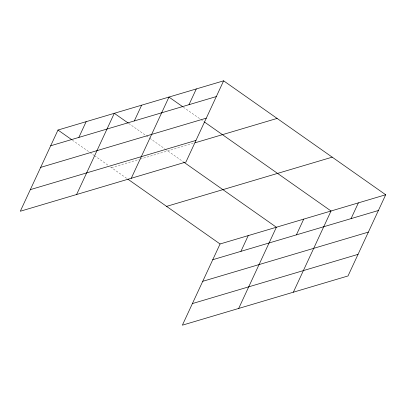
<?xml version="1.0" encoding="UTF-8"?>
<svg xmlns="http://www.w3.org/2000/svg" width="406" height="406" viewBox="0 0 406 406"><rect width="100%" height="100%" fill="white"/><g stroke="black" fill="none" stroke-linecap="round" stroke-linejoin="round"><path stroke-width="0.3" stroke-dasharray="2.03 1.52" d="M111.477 167.637L139.035 159.446M140.237 159.091L194.515 142.963M183.365 107.184L200.336 119.115M200.853 119.481L203.939 121.648M128.707 123.429L145.678 135.355M146.196 135.721L149.281 137.888M149.794 138.248L164.709 148.733M165.222 149.093L183.101 161.664M72.395 140.161L89.366 152.093M89.878 152.453L93.994 155.346M94.507 155.706L108.392 165.465M110.452 166.912L127.296 178.757"/><path stroke-width="0.61" d="M223.625 80.824L57.992 130.037L20.3 211.242L185.933 162.024L223.625 80.824L385.7 194.758L348.008 275.963L182.375 325.176L220.067 243.976L385.7 194.758M78.845 137.411L86.153 121.673M76.612 194.51L114.309 113.304L128.194 123.064M134.33 120.927L141.638 105.184M131.27 178.27L168.967 97.064L182.852 106.824M188.988 104.687L196.296 88.944M240.92 251.35L248.228 235.607M238.692 308.443L276.385 227.238L183.608 162.024M296.405 234.861L303.713 219.118M293.35 292.203L331.042 210.998L204.451 122.008M351.063 218.621L358.371 202.878M50.689 145.779L216.317 96.562M40.661 167.384L206.289 118.166M30.328 189.638L195.956 140.425M195.124 142.785L277.11 118.42M166.587 206.375L332.215 157.158M212.764 259.713L378.392 210.501M202.736 281.317L368.364 232.1M192.403 303.576L358.036 254.359M57.992 130.037L71.877 139.801M127.809 179.112L220.067 243.976"/></g></svg>
